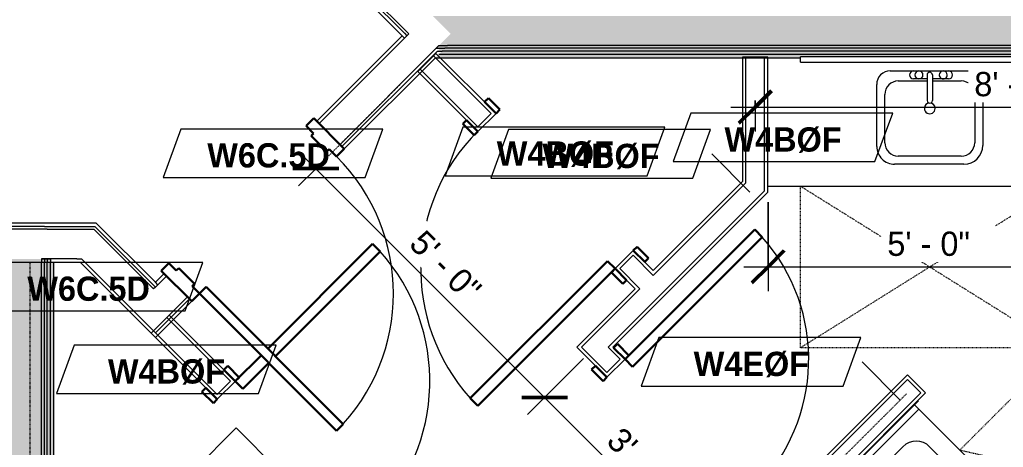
# Model space of a CAD drawing. Header units: inches. Extents: x -4010 to -1872, y 9846 to 12241.
# Drawn here: x -2515 to -2332.6, y 11606.3 to 11685.6 of the extents above; entities that cross this region are included whole.
import ezdxf

# ---------------------------------------------------------------- set-up
doc = ezdxf.new("R2010")
doc.units = ezdxf.units.IN
doc.header["$MEASUREMENT"] = 0
doc.linetypes.add('Dash', pattern=[0.25, 0.125, -0.125])
doc.linetypes.add('Dash 3_32_', pattern=[0.1875, 0.09375, -0.09375])
for name, color, linetype, lineweight in [('0-1', 7, 'Continuous', 5), ('0-3', 8, 'Continuous', 9), ('A-ANNO-DIMS', 211, 'Continuous', 9), ('A-ANNO-DIMS-48', 211, 'Continuous', 9), ('A-DETL-1', 90, 'Dash 3_32_', 18), ('A-DOOR-1', 7, 'Continuous', 9), ('A-DOOR-2', 10, 'Continuous', 30), ('A-DOOR-3', 31, 'Continuous', 9), ('A-DOOR-4', 31, 'Continuous', 30), ('A-DOOR-FRAM-2', 10, 'Continuous', 30), ('A-DOOR-FRAM-3', 31, 'Continuous', 30), ('A-GENM', 5, 'Continuous', 9), ('A-GENM-HDLN', 13, 'Dash', 9), ('A-WALL', 113, 'Continuous', 18), ('A-WALL-2', 250, 'Continuous', 18), ('A-WALL-3', 113, 'Continuous', 9), ('A-WALL-IDEN', 211, 'Continuous', 9), ('I-WALL-1', 21, 'Continuous', 18), ('I-WALL-2', 241, 'Continuous', 5), ('I-WALL-3', 7, 'Continuous', 9), ('I-WALL-4', 2, 'Continuous', 9), ('P-SANR-FIXT', 6, 'Continuous', 9), ('Q-CASE', 31, 'Continuous', 9)]:
    doc.layers.add(name, color=color, linetype=linetype, lineweight=lineweight)
doc.styles.add('Century Gothic', font='ufonts.com_century-gothic.ttf', dxfattribs={"height": 4.5})
doc.styles.add('Century Gothic_B', font='GOTHICB.TTF', dxfattribs={"height": 4.5})
doc.dimstyles.new('OD_1__HACK_2', dxfattribs={"dimscale": 12, "dimtxt": 4.698757, "dimasz": 0.5, "dimexe": 0.375, "dimexo": 0.25, "dimgap": 0.0625, "dimtad": 1, "dimdec": 4, "dimrnd": 0.0625, "dimzin": 3, "dimdsep": 46, "dimlunit": 4, "dimtxsty": 'Century Gothic', "dimblk1": 'OBLIQUE', "dimblk2": 'OBLIQUE', "dimsah": 1, "dimcen": 0.09, "dimdle": 0.375, "dimazin": 0, "dimtfac": 1, "dimtdec": 4, "dimtix": 1, "dimtmove": 0, "dimatfit": 3, "dimfxl": 1, "dimtvp": 1, "dimtfill": 1, "dimfrac": 2, "dimtolj": 1, "dimtzin": 0, "dimarcsym": 2})

# ---------------------------------------------------------------- blocks, each defined once
blk = doc.blocks.new('HOLLOW METAL - UNIT DOOR-2191978-UNITS PLANS - 3RD FLOOR')
at = {"layer": 'A-DOOR-1'}
blk.add_arc((18, 3.875), 36, 90, 180, dxfattribs=at)
at = {"layer": 'A-DOOR-2'}
for p, q in [((18, 39.875), (16.25, 39.875)), ((16.25, 39.875), (16.25, 3.875)), ((18, 3.875), (18, 39.875)), ((16.25, 3.875), (18, 3.875))]:
    blk.add_line(p, q, dxfattribs=at)
at = {"layer": 'A-DOOR-FRAM-2'}
for p, q in [((-18, 3.875), (-20, 3.875)), ((-20, 3.875), (-20, -4.125)), ((-18, 1.9375), (-18, 3.875)), ((18, 3.875), (18, 1.9375)), ((20, 3.875), (18, 3.875)), ((20, -4.125), (20, 3.875)), ((-17.375, 1.9375), (-18, 1.9375)), ((-17.375, -2.1875), (-17.375, 1.9375)), ((18, 1.9375), (17.375, 1.9375)), ((17.375, 1.9375), (17.375, -2.1875)), ((-18, -4.125), (-18, -2.1875)), ((-18, -2.1875), (-17.375, -2.1875)), ((17.375, -2.1875), (18, -2.1875)), ((18, -2.1875), (18, -4.125)), ((-20, -4.125), (-18, -4.125)), ((18, -4.125), (20, -4.125))]:
    blk.add_line(p, q, dxfattribs=at)
blk = doc.blocks.new('CTR - 1st Phase - Common Walls_rvt-1-UNITS PLANS - 3RD FLOOR')
at = {"layer": 'I-WALL-1'}
blk.add_hatch(color=256, dxfattribs=at).paths.add_polyline_path([(-2437.91, 11678.55), (-2370.22, 11678.55), (-2370.22, 11678.74), (-2322.22, 11678.74), (-2322.22, 11678.55), (-2076.17, 11678.55), (-2076.17, 11679.18), (-2437.28, 11679.18)], flags=0)
at = {"layer": 'I-WALL-2'}
for points in [[(-2435.66, 11680.8), (-2076.17, 11680.8), (-2076.17, 11686.3), (-2438.37, 11686.3), (-2435.06, 11682.99), (-2437.25, 11680.8)], [(-2436.16, 11680.3), (-2076.17, 11680.3), (-2076.17, 11680.8), (-2437.25, 11680.8), (-2437.75, 11680.3), (-2437.04, 11680.3)], [(-2436.66, 11679.8), (-2076.17, 11679.8), (-2076.17, 11680.3), (-2437.04, 11680.3), (-2437.54, 11679.8)], [(-2437.28, 11679.18), (-2076.17, 11679.18), (-2076.17, 11679.8), (-2436.66, 11679.8), (-2436.9, 11679.56)], [(-2510.94, 11255.64), (-2510.94, 11641.24), (-2516.44, 11641.24), (-2516.44, 11255.64)], [(-2510.94, 11255.64), (-2510.44, 11255.64), (-2510.44, 11641.24), (-2510.94, 11641.24), (-2510.94, 11268)], [(-2510.44, 11255.64), (-2509.94, 11255.64), (-2509.94, 11641.24), (-2510.44, 11641.24), (-2510.44, 11268)], [(-2509.94, 11255.64), (-2509.31, 11255.64), (-2509.31, 11641.24), (-2509.94, 11641.24), (-2509.94, 11268)], [(-2509.31, 11255.64), (-2508.69, 11255.64), (-2508.69, 11640.61), (-2509.31, 11640.61), (-2509.31, 11268)]]:
    blk.add_hatch(color=256, dxfattribs=at).paths.add_polyline_path(points, flags=0)
at = {"layer": 'A-WALL-2'}
for p, q in [((-2459.85, 11699.29), (-2443.64, 11683.08)), ((-2459.49, 11699.64), (-2443.28, 11683.43)), ((-2443.64, 11682.19), (-2459.49, 11666.34)), ((-2444.08, 11682.64), (-2443.64, 11682.19)), ((-2443.64, 11683.08), (-2443.19, 11682.64)), ((-2443.19, 11682.64), (-2443.64, 11682.19)), ((-2443.19, 11682.64), (-2443.64, 11682.19)), ((-2443.28, 11683.43), (-2442.84, 11682.99)), ((-2442.84, 11682.99), (-2443.19, 11682.64)), ((-2442.84, 11682.99), (-2443.19, 11682.64)), ((-2437.75, 11680.3), (-2455.6, 11662.45)), ((-2437.75, 11680.3), (-2437.25, 11680.8)), ((-2437.25, 11680.8), (-2437.75, 11680.3)), ((-2437.75, 11680.3), (-2437.04, 11680.3)), ((-2437.25, 11680.8), (-2435.66, 11680.8)), ((-2437.04, 11680.3), (-2436.16, 11680.3)), ((-2076.17, 11680.3), (-2436.16, 11680.3)), ((-2076.17, 11680.8), (-2435.66, 11680.8)), ((-2437.54, 11679.8), (-2455.25, 11662.09)), ((-2437.54, 11679.8), (-2436.66, 11679.8)), ((-2076.17, 11679.18), (-2437.28, 11679.18)), ((-2076.17, 11679.8), (-2436.66, 11679.8)), ((-2510.43, 11647.24), (-2644.75, 11647.24)), ((-2510.43, 11647.24), (-2501.77, 11647.24)), ((-2501.77, 11647.24), (-2501.06, 11647.24)), ((-2501.06, 11647.24), (-2490.27, 11636.44)), ((-2509.93, 11646.74), (-2644.75, 11646.74)), ((-2509.93, 11646.74), (-2509.05, 11646.74)), ((-2509.05, 11646.74), (-2501.27, 11646.74)), ((-2501.27, 11646.74), (-2490.62, 11636.09)), ((-2510.44, 11641.24), (-2510.94, 11641.24)), ((-2510.94, 11641.24), (-2510.44, 11641.24)), ((-2510.94, 11641.24), (-2510.94, 11640.61)), ((-2510.94, 11255.64), (-2510.94, 11640.61)), ((-2509.94, 11641.24), (-2510.44, 11641.24)), ((-2510.44, 11641.24), (-2509.94, 11641.24)), ((-2510.44, 11641.24), (-2510.44, 11640.61)), ((-2510.44, 11255.64), (-2510.44, 11640.61)), ((-2509.31, 11641.24), (-2509.94, 11641.24)), ((-2509.94, 11641.24), (-2509.31, 11641.24)), ((-2509.94, 11641.24), (-2509.94, 11640.61)), ((-2509.94, 11255.64), (-2509.94, 11640.61)), ((-2504.43, 11641.24), (-2509.31, 11641.24)), ((-2509.31, 11641.24), (-2509.31, 11640.61)), ((-2509.31, 11255.64), (-2509.31, 11640.61)), ((-2504.43, 11641.24), (-2503.55, 11641.24)), ((-2503.55, 11641.24), (-2494.51, 11632.2)), ((-2487.78, 11638.05), (-2489.39, 11636.44)), ((-2490.18, 11635.65), (-2490.62, 11636.09)), ((-2489.83, 11636), (-2490.27, 11636.44)), ((-2489.39, 11636.44), (-2489.83, 11636.89)), ((-2489.39, 11636.44), (-2489.83, 11636)), ((-2489.39, 11636.44), (-2489.83, 11636)), ((-2489.83, 11636), (-2490.18, 11635.65)), ((-2489.83, 11636), (-2490.18, 11635.65)), ((-2483.89, 11634.16), (-2490.18, 11627.87)), ((-2483.53, 11633.81), (-2489.83, 11627.52)), ((-2494.07, 11631.76), (-2494.51, 11632.2)), ((-2490.18, 11627.87), (-2494.07, 11631.76)), ((-2489.83, 11627.52), (-2490.18, 11627.87)), ((-2489.39, 11627.08), (-2489.83, 11627.52))]:
    blk.add_line(p, q, dxfattribs=at)
at = {"layer": 'I-WALL-3'}
for p, q in [((-2460.29, 11698.85), (-2444.08, 11682.64)), ((-2444.08, 11682.64), (-2459.93, 11666.78)), ((-2454.81, 11661.65), (-2437.91, 11678.55)), ((-2437.91, 11678.55), (-2370.22, 11678.55)), ((-2511.06, 11647.86), (-2644.75, 11647.86)), ((-2501.69, 11647.86), (-2511.06, 11647.86)), ((-2500.81, 11647.86), (-2501.69, 11647.86)), ((-2489.83, 11636.89), (-2500.81, 11647.86)), ((-2508.69, 11640.61), (-2503.81, 11640.61)), ((-2508.69, 11557.15), (-2508.69, 11640.61)), ((-2503.81, 11640.61), (-2494.95, 11631.76)), ((-2488.22, 11638.5), (-2489.83, 11636.89)), ((-2489.39, 11627.08), (-2483.09, 11633.37)), ((-2494.95, 11631.76), (-2489.83, 11626.63)), ((-2489.83, 11626.63), (-2489.39, 11627.08))]:
    blk.add_line(p, q, dxfattribs=at)
at = {"layer": '0-3', "rotation": 225.0000000000013}
blk.add_blockref('HOLLOW METAL - UNIT DOOR-2191978-UNITS PLANS - 3RD FLOOR', (-2471.69, 11650.25), dxfattribs=at)
blk = doc.blocks.new('SWING - SINGLE - FLUSH - 2-10 x 6-8 - PRIVACY-3928450-UNITS PLANS - 3RD FLOOR')
at = {"layer": 'A-DOOR-3'}
blk.add_arc((17, -2.37), 34.07, 180, 266.6343, dxfattribs=at)
at = {"layer": 'A-DOOR-4'}
for p, q in [((15, -2.37), (15, -36.38)), ((17, -2.37), (15, -2.37)), ((17, -2.37), (17, -36.38)), ((17, -36.38), (15, -36.38))]:
    blk.add_line(p, q, dxfattribs=at)
at = {"layer": 'A-DOOR-FRAM-3'}
for p, q in [((-20, 2.38), (-20, 3.38)), ((-20, 3.38), (-17, 3.38)), ((-17, 2.38), (-20, 2.38)), ((-17, 3.38), (-17, 2.38)), ((17, 2.38), (17, 3.38)), ((17, 3.38), (20, 3.38)), ((20, 2.38), (17, 2.38)), ((20, 3.38), (20, 2.38)), ((-20, -2.37), (-17, -2.37)), ((-20, -3.37), (-20, -2.37)), ((-17, -3.37), (-20, -3.37)), ((-17, -2.37), (-17, -3.37)), ((17, -2.37), (20, -2.37)), ((17, -3.37), (17, -2.37)), ((20, -3.37), (17, -3.37)), ((20, -2.37), (20, -3.37))]:
    blk.add_line(p, q, dxfattribs=at)
blk = doc.blocks.new('M_Sink Vanity-Square - 500 x 440mm-1372835-UNITS PLANS - 3RD FLOOR')
at = {"layer": 'P-SANR-FIXT'}
for p, q in [((-5.72, 10.23), (7.14, 10.23)), ((-5.22, 8.73), (6.46, 8.73)), ((-9.22, -4.59), (-9.22, 6.73)), ((-7.72, -2.72), (-7.72, 6.23)), ((8.96, 6.23), (8.96, -2.72)), ((10.46, 6.91), (10.46, -4.59)), ((0.12, -6.33), (0.12, -1.59)), ((1.12, -6.33), (1.12, -1.59)), ((0.12, -5.22), (-5.22, -5.22)), ((6.46, -5.22), (1.12, -5.22)), ((7.96, -7.09), (-6.72, -7.09)), ((-2.88, -5.59), (0.12, -5.59)), ((3.62, -7.09), (-2.88, -7.09)), ((1.12, -5.59), (3.62, -5.59))]:
    blk.add_line(p, q, dxfattribs=at)
for centre, radius, start, end in [((-5.72, 6.73), 3.5, 90, 180), ((7.14, 6.91), 3.32, 360, 90), ((-5.22, 6.23), 2.5, 90, 180), ((6.46, 6.23), 2.5, 360, 90), ((0.62, -0.13), 1, 360, 180), ((0.62, -0.13), 1, 180, 0), ((0.62, -1.59), 0.5, 360, 180), ((-5.22, -2.72), 2.5, 180, 270), ((6.46, -2.72), 2.5, 270, 360), ((-6.72, -4.59), 2.5, 180, 270), ((7.96, -4.59), 2.5, 270, 0), ((-2.88, -6.34), 0.75, 90, 270), ((-1.88, -6.34), 0.75, 360, 180), ((-1.88, -6.34), 0.75, 180, 0), ((0.62, -6.33), 0.5, 180, 0), ((2.62, -6.34), 0.75, 0, 180), ((2.62, -6.34), 0.75, 180, 0), ((3.62, -6.34), 0.75, 270, 90)]:
    blk.add_arc(centre, radius, start, end, dxfattribs=at)
blk = doc.blocks.new('Bath Vanity - Bath Vanity 60_-V56-UNITS PLANS - 3RD FLOOR')
at = {"layer": 'Q-CASE'}
for p, q in [((30.74, 24), (-29.26, 24)), ((-29.26, 24), (-29.26, 0.19))]:
    blk.add_line(p, q, dxfattribs=at)
blk = doc.blocks.new('BATHROOM MIRROR - BATHROOM MIRROR 48_-3124766-UNITS PLANS - 3RD FLOOR')
at = {"layer": 'Q-CASE'}
for p, q in [((24.74, 24), (-23.26, 24)), ((-23.26, 23), (-23.26, 24)), ((24.74, 24), (24.74, 23)), ((-23.26, 23), (24.74, 23))]:
    blk.add_line(p, q, dxfattribs=at)
blk = doc.blocks.new('CTS6032CP - CTS6032CP-3806650-UNITS PLANS - 3RD FLOOR')
at = {"layer": 'P-SANR-FIXT'}
for p, q in [((0.12, 33), (0, 33)), ((0, 0), (0, 33)), ((0.12, 0.12), (0.12, 33)), ((60, 33), (59.88, 33)), ((59.88, 33), (59.88, 0.12)), ((60, 33), (60, 0)), ((0.12, 32), (1.25, 32)), ((58.75, 32), (1.25, 32)), ((1.25, 4.25), (1.25, 32)), ((58.75, 32), (59.88, 32)), ((58.75, 32), (58.75, 4.31)), ((7.6, 28.46), (53.48, 28.46)), ((52.5, 26), (13.5, 26)), ((4.1, 7.77), (4.1, 24.96)), ((56.98, 24.96), (56.98, 7.77)), ((10, 22.5), (10, 8.75)), ((56, 8.75), (56, 22.5)), ((4.31, 4.25), (1.25, 8.02)), ((58.75, 7.23), (55.94, 4.25)), ((4.25, 1.25), (1.25, 4.25)), ((22.5, 4.25), (4.31, 4.25)), ((53.48, 4.27), (7.6, 4.27)), ((13.5, 5.25), (52.5, 5.25)), ((22.5, 1.25), (22.5, 4.25)), ((37.5, 4.25), (37.5, 1.25)), ((55.94, 4.25), (37.5, 4.25)), ((58.75, 4.31), (55.69, 1.25)), ((37.5, 3.25), (22.5, 3.25)), ((22.5, 2.25), (37.5, 2.25)), ((60, 0), (0, 0)), ((59.88, 0.12), (0.12, 0.12)), ((55.69, 1.25), (4.25, 1.25))]:
    blk.add_line(p, q, dxfattribs=at)
for centre, radius, start, end in [((7.6, 24.96), 3.5, 90, 180), ((53.48, 24.96), 3.5, 360, 90), ((13.5, 22.5), 3.5, 90, 180), ((52.5, 22.5), 3.5, 360, 90), ((52, 16.25), 1.63, 0, 180), ((52, 16.25), 1.63, 180, 360), ((7.6, 7.77), 3.5, 180, 270), ((13.5, 8.75), 3.5, 180, 270), ((52.5, 8.75), 3.5, 270, 0), ((53.48, 7.77), 3.5, 270, 0)]:
    blk.add_arc(centre, radius, start, end, dxfattribs=at)
blk = doc.blocks.new('ADA Clearances - 30_x48_-V58-UNITS PLANS - 3RD FLOOR')
at = {"layer": 'A-GENM-HDLN'}
for p, q in [((-15, 24), (15, -24)), ((-15, 24), (15, 24)), ((15, 24), (-14.92, -23.87)), ((15, 24), (15, -24)), ((15, -24), (-14, -24))]:
    blk.add_line(p, q, dxfattribs=at)
blk = doc.blocks.new('SWING - SINGLE - FLUSH - 3-0 x 6-8 - PASSAGE-3937331-UNITS PLANS - 3RD FLOOR')
at = {"layer": 'A-DOOR-3'}
blk.add_arc((18, -2.37), 36.07, 180, 266.8211, dxfattribs=at)
at = {"layer": 'A-DOOR-4'}
for p, q in [((16, -2.37), (16, -38.39)), ((18, -2.37), (16, -2.37)), ((18, -2.37), (18, -38.39)), ((18, -38.39), (16, -38.39))]:
    blk.add_line(p, q, dxfattribs=at)
at = {"layer": 'A-DOOR-FRAM-3'}
for p, q in [((-21, 2.38), (-21, 3.38)), ((-21, 3.38), (-18, 3.38)), ((-18, 2.38), (-21, 2.38)), ((-18, 3.38), (-18, 2.38)), ((18, 2.38), (18, 3.38)), ((18, 3.38), (21, 3.38)), ((21, 2.38), (18, 2.38)), ((21, 3.38), (21, 2.38)), ((-21, -2.37), (-18, -2.37)), ((-21, -3.37), (-21, -2.37)), ((-18, -3.37), (-21, -3.37)), ((-18, -2.37), (-18, -3.37)), ((18, -2.37), (21, -2.37)), ((18, -3.37), (18, -2.37)), ((21, -3.37), (18, -3.37)), ((21, -2.37), (21, -3.37))]:
    blk.add_line(p, q, dxfattribs=at)
blk = doc.blocks.new('SWING - SINGLE - FLUSH - 3-0 x 6-8 - PASSAGE-3208263-UNITS PLANS - 3RD FLOOR')
at = {"layer": 'A-DOOR-3'}
blk.add_arc((18, -2.37), 36.07, 180, 266.8211, dxfattribs=at)
at = {"layer": 'A-DOOR-4'}
for p, q in [((16, -2.37), (16, -9.15)), ((18, -2.37), (16, -2.37)), ((18, -2.37), (18, -9.15)), ((16, -10.9), (16, -38.39)), ((18, -10.9), (18, -38.39)), ((18, -38.39), (16, -38.39))]:
    blk.add_line(p, q, dxfattribs=at)
at = {"layer": 'A-DOOR-FRAM-3'}
for p, q in [((-21, 2.38), (-21, 3.38)), ((-21, 3.38), (-18, 3.38)), ((-18, 2.38), (-21, 2.38)), ((-18, 3.38), (-18, 2.38)), ((18, 2.38), (18, 3.38)), ((18, 3.38), (21, 3.38)), ((21, 2.38), (18, 2.38)), ((21, 3.38), (21, 2.38)), ((-21, -2.37), (-18, -2.37)), ((-21, -3.37), (-21, -2.37)), ((-18, -3.37), (-21, -3.37)), ((-18, -2.37), (-18, -3.37)), ((18, -2.37), (21, -2.37)), ((18, -3.37), (18, -2.37)), ((21, -3.37), (18, -3.37)), ((21, -2.37), (21, -3.37))]:
    blk.add_line(p, q, dxfattribs=at)
blk = doc.blocks.new('Stacked Washer and Dryer - 26_x25_ - Private-1352637-UNITS PLANS - 3RD FLOOR')
at = {"layer": 'P-SANR-FIXT'}
for p, q in [((0, 13.625), (32.4375, 13.625)), ((0, 13.625), (0, -13.625)), ((23.34375, 13.625), (23.34375, -13.625)), ((32.4375, 13.625), (32.4375, -13.625)), ((23.34375, 8.75), (28.53125, 8.75)), ((28.53125, 8.75), (28.53125, -8.75)), ((28.53125, -8.75), (23.34375, -8.75)), ((32.4375, -13.625), (0, -13.625))]:
    blk.add_line(p, q, dxfattribs=at)
blk = doc.blocks.new('ADA Clearances - 30_x48_-V83-UNITS PLANS - 3RD FLOOR')
at = {"layer": 'A-GENM-HDLN'}
for p, q in [((15, 24), (-15, -24)), ((-15, 24), (15, -24)), ((-15, -24), (-15, 24)), ((-15, 24), (15, 24)), ((15, -24), (-15, -24))]:
    blk.add_line(p, q, dxfattribs=at)
blk = doc.blocks.new('DIMBLOCK33-UNITS PLANS - 3RD FLOOR')
at = {"layer": 'A-ANNO-DIMS-48'}
for p, q in [((-2410.45, 11622.74), (-2420.84, 11612.36)), ((-2417.66, 11615.54), (-2410.45, 11622.74)), ((-2384.42, 11582.31), (-2417.66, 11615.54)), ((-2374.04, 11592.7), (-2387.61, 11579.13)), ((-2384.42, 11582.31), (-2374.04, 11592.7))]:
    blk.add_line(p, q, dxfattribs=at)
at = {"layer": 'A-ANNO-DIMS-48', "lineweight": 50}
for p, q in [((-2417.66, 11615.54), (-2421.9, 11615.54)), ((-2417.66, 11615.54), (-2413.41, 11615.54)), ((-2384.42, 11582.31), (-2388.67, 11582.31)), ((-2384.42, 11582.31), (-2380.18, 11582.31))]:
    blk.add_line(p, q, dxfattribs=at)
at = {"layer": 'A-ANNO-DIMS-48', "color": 0, "insert": (-2403.23, 11610.34), "char_height": 4.5, "width": 23.091, "attachment_point": 1, "rotation": 315, "line_spacing_factor": 0.984502, "style": 'Century Gothic', "bg_fill": 3, "box_fill_scale": 1.25, "bg_fill_color": 256, "bg_fill_true_color": 13158600, "bg_fill_transparency": 0}
blk.add_mtext('3\' - 11"', dxfattribs=at)
blk = doc.blocks.new('_Oblique')
at = {"color": 0, "linetype": 'ByBlock', "lineweight": -2}
blk.add_line((-0.5, -0.5), (0.5, 0.5), dxfattribs=at)
blk = doc.blocks.new('DIMBLOCK34-UNITS PLANS - 3RD FLOOR')
at = {"layer": 'A-ANNO-DIMS-48'}
for p, q in [((-2417.66, 11615.54), (-2463.27, 11661.15)), ((-2460.03, 11658.02), (-2463.27, 11654.79)), ((-2460.08, 11657.97), (-2460.03, 11658.02)), ((-2410.45, 11622.74), (-2420.84, 11612.36)), ((-2417.66, 11615.54), (-2410.45, 11622.74))]:
    blk.add_line(p, q, dxfattribs=at)
at = {"layer": 'A-ANNO-DIMS-48', "lineweight": 50}
for p, q in [((-2460.08, 11657.97), (-2464.33, 11657.97)), ((-2460.08, 11657.97), (-2455.84, 11657.97)), ((-2417.66, 11615.54), (-2421.9, 11615.54)), ((-2417.66, 11615.54), (-2413.41, 11615.54))]:
    blk.add_line(p, q, dxfattribs=at)
at = {"layer": 'A-ANNO-DIMS-48', "color": 0, "insert": (-2439.83, 11646.93), "char_height": 4.5, "width": 18.8845, "attachment_point": 1, "rotation": 315, "line_spacing_factor": 0.984502, "style": 'Century Gothic', "bg_fill": 3, "box_fill_scale": 1.25, "bg_fill_color": 256, "bg_fill_true_color": 13158600, "bg_fill_transparency": 0}
blk.add_mtext('5\' - 0"', dxfattribs=at)
blk = doc.blocks.new('DIMBLOCK35-UNITS PLANS - 3RD FLOOR')
at = {"layer": 'A-ANNO-DIMS-48', "lineweight": 50}
for p, q in [((-2378.6, 11669.39), (-2375.6, 11672.39)), ((-2281.6, 11669.39), (-2278.6, 11672.39)), ((-2378.6, 11669.39), (-2381.6, 11666.39)), ((-2281.6, 11669.39), (-2284.6, 11666.39))]:
    blk.add_line(p, q, dxfattribs=at)
at = {"layer": 'A-ANNO-DIMS-48'}
for p, q in [((-2383.1, 11669.39), (-2281.6, 11669.39)), ((-2378.6, 11670.63), (-2378.6, 11664.89)), ((-2378.6, 11669.39), (-2378.6, 11670.63)), ((-2281.6, 11670.63), (-2281.6, 11664.89)), ((-2281.6, 11669.39), (-2281.6, 11670.63))]:
    blk.add_line(p, q, dxfattribs=at)
at = {"layer": 'A-ANNO-DIMS-48', "color": 0, "insert": (-2337.96, 11675.91), "char_height": 4.5, "width": 18.8845, "attachment_point": 1, "line_spacing_factor": 0.984502, "style": 'Century Gothic', "bg_fill": 3, "box_fill_scale": 1.25, "bg_fill_color": 256, "bg_fill_true_color": 13158600, "bg_fill_transparency": 0}
blk.add_mtext('8\' - 1"', dxfattribs=at)
blk = doc.blocks.new('DIMBLOCK68-UNITS PLANS - 3RD FLOOR')
at = {"layer": 'A-ANNO-DIMS-48'}
for p, q in [((-2376.22, 11651.74), (-2376.22, 11635.27)), ((-2376.22, 11639.77), (-2376.22, 11651.74)), ((-2316.22, 11651.74), (-2316.22, 11635.27)), ((-2316.22, 11639.77), (-2316.22, 11651.74)), ((-2380.72, 11639.77), (-2311.72, 11639.77))]:
    blk.add_line(p, q, dxfattribs=at)
at = {"layer": 'A-ANNO-DIMS-48', "lineweight": 50}
for p, q in [((-2376.22, 11639.77), (-2373.22, 11642.77)), ((-2316.22, 11639.77), (-2313.22, 11642.77)), ((-2376.22, 11639.77), (-2379.22, 11636.77)), ((-2316.22, 11639.77), (-2319.22, 11636.77))]:
    blk.add_line(p, q, dxfattribs=at)
at = {"layer": 'A-ANNO-DIMS-48', "color": 0, "insert": (-2354.09, 11646.29), "char_height": 4.5, "width": 18.8845, "attachment_point": 1, "line_spacing_factor": 0.984502, "style": 'Century Gothic', "bg_fill": 3, "box_fill_scale": 1.25, "bg_fill_color": 256, "bg_fill_true_color": 13158600, "bg_fill_transparency": 0}
blk.add_mtext('5\' - 0"', dxfattribs=at)
blk = doc.blocks.new('Wall Tag - Arch Wall-3956453-UNITS PLANS - 3RD FLOOR')
at = {"layer": 'A-WALL-IDEN'}
for p, q in [((-0.3561, 0.0937), (-0.4244, -0.0937)), ((0.4244, 0.0937), (-0.3561, 0.0937)), ((0.3561, -0.0937), (0.4244, 0.0937)), ((-0.4244, -0.0937), (0.3561, -0.0937))]:
    blk.add_line(p, q, dxfattribs=at)

msp = doc.modelspace()

# ---------------------------------------------------------------- linework, layer by layer
at = {"layer": 'A-DETL-1'}
for p, q in [((-2444.51464, 11673.53722), (-2457.91237, 11660.13948)), ((-2513.12374, 11640.61899), (-2513.12374, 11286.61899)), ((-2350.51592, 11616.21508), (-2371.91464, 11594.81636))]:
    msp.add_line(p, q, dxfattribs=at)
at = {"layer": 'A-WALL'}
for p, q in [((-2427.55135, 11668.23054), (-2438.24439, 11678.92358)), ((-2380.34569, 11655.32823), (-2380.34569, 11678.66386)), ((-2376.84569, 11653.87848), (-2376.84569, 11678.66386)), ((-2440.71927, 11676.44871), (-2430.02622, 11665.75566)), ((-2430.02622, 11665.75566), (-2427.55135, 11668.23054)), ((-2380.34569, 11655.32823), (-2397.49736, 11638.17655)), ((-2376.84569, 11653.87848), (-2405.85861, 11624.86556)), ((-2401.21162, 11641.89081), (-2403.68649, 11639.41593)), ((-2397.49736, 11638.17655), (-2401.21162, 11641.89081)), ((-2403.68649, 11639.41593), (-2399.97224, 11635.70168)), ((-2399.97224, 11635.70168), (-2410.80836, 11624.86556)), ((-2487.70622, 11630.34563), (-2478.20622, 11620.84563)), ((-2490.1811, 11627.87076), (-2480.6811, 11618.37076)), ((-2406.09479, 11620.15199), (-2410.80836, 11624.86556)), ((-2403.61992, 11622.62686), (-2405.85861, 11624.86556)), ((-2406.09479, 11620.15199), (-2403.61992, 11622.62686)), ((-2475.8974, 11618.53681), (-2478.20622, 11620.84563)), ((-2480.6811, 11618.37076), (-2478.37228, 11616.06194)), ((-2478.37228, 11616.06194), (-2475.8974, 11618.53681)), ((-2375.09947, 11594.10641), (-2350.35073, 11618.85515)), ((-2347.87586, 11616.38027), (-2350.35073, 11618.85515)), ((-2372.62459, 11591.63154), (-2347.87586, 11616.38027))]:
    msp.add_line(p, q, dxfattribs=at)
at = {"layer": 'A-WALL-3'}
for p, q in [((-2437.80245, 11679.36552), (-2441.16121, 11676.00676)), ((-2426.66746, 11668.23054), (-2437.80245, 11679.36552)), ((-2380.97069, 11678.66386), (-2380.97069, 11655.58711)), ((-2376.22069, 11678.66386), (-2380.97069, 11678.66386)), ((-2376.22069, 11653.6196), (-2376.22069, 11678.66386)), ((-2441.16121, 11676.00676), (-2430.02622, 11664.87178)), ((-2430.02622, 11664.87178), (-2426.66746, 11668.23054)), ((-2380.97069, 11655.58711), (-2397.49736, 11639.06043)), ((-2404.97473, 11624.86556), (-2376.22069, 11653.6196)), ((-2401.21162, 11642.77469), (-2404.57038, 11639.41593)), ((-2397.49736, 11639.06043), (-2401.21162, 11642.77469)), ((-2404.57038, 11639.41593), (-2400.85612, 11635.70168)), ((-2400.85612, 11635.70168), (-2411.69224, 11624.86556)), ((-2487.26428, 11630.78757), (-2490.62304, 11627.42882)), ((-2477.76428, 11621.28757), (-2487.26428, 11630.78757)), ((-2490.62304, 11627.42882), (-2481.12304, 11617.92882)), ((-2411.69224, 11624.86556), (-2406.09479, 11619.2681)), ((-2402.73604, 11622.62686), (-2404.97473, 11624.86556)), ((-2406.09479, 11619.2681), (-2402.73604, 11622.62686)), ((-2475.01352, 11618.53681), (-2477.76428, 11621.28757)), ((-2481.12304, 11617.92882), (-2478.37228, 11615.17806)), ((-2478.37228, 11615.17806), (-2475.01352, 11618.53681))]:
    msp.add_line(p, q, dxfattribs=at)
at = {"layer": 'A-WALL-IDEN'}
msp.add_line((-2351.68385, 11615.04716), (-2358.76212, 11622.12543), dxfattribs=at)
at = {"layer": 'I-WALL-4'}
for p, q in [((-2350.35073, 11619.73903), (-2375.09947, 11594.99029)), ((-2346.99197, 11616.38027), (-2350.35073, 11619.73903)), ((-2348.40619, 11614.96606), (-2346.99197, 11616.38027))]:
    msp.add_line(p, q, dxfattribs=at)

# ---------------------------------------------------------------- block references
at = {"layer": '0-1'}
msp.add_blockref('CTR - 1st Phase - Common Walls_rvt-1-UNITS PLANS - 3RD FLOOR', (0, 0), dxfattribs=at)
at = {"layer": 'A-DOOR-3'}
for name, p, rotation in [('SWING - SINGLE - FLUSH - 3-0 x 6-8 - PASSAGE-3937331-UNITS PLANS - 3RD FLOOR', (-2415.61892, 11653.82323), 314.9999999999333), ('SWING - SINGLE - FLUSH - 2-10 x 6-8 - PRIVACY-3928450-UNITS PLANS - 3RD FLOOR', (-2392.3946, 11608.92667), 134.9999999999333), ('SWING - SINGLE - FLUSH - 3-0 x 6-8 - PASSAGE-3208263-UNITS PLANS - 3RD FLOOR', (-2463.96497, 11604.12951), 134.999999999973)]:
    msp.add_blockref(name, p, dxfattribs=dict(at, rotation=rotation))
at = {"layer": 'A-GENM'}
for name, p, rotation in [('ADA Clearances - 30_x48_-V83-UNITS PLANS - 3RD FLOOR', (-2346.22069, 11639.7394), 89.9999999998232), ('ADA Clearances - 30_x48_-V58-UNITS PLANS - 3RD FLOOR', (-2313.05085, 11599.40971), 44.99999999991158)]:
    msp.add_blockref(name, p, dxfattribs=dict(at, rotation=rotation))
at = {"layer": 'A-WALL-IDEN', "xscale": 47.99999999999997, "yscale": 47.99999999999997, "zscale": 47.99999999999997}
for p in [(-2501.39469, 11636.07628), (-2487.81901, 11620.73284)]:
    msp.add_blockref('Wall Tag - Arch Wall-3956453-UNITS PLANS - 3RD FLOOR', p, dxfattribs=at)
at = {"layer": 'P-SANR-FIXT'}
for name, p, rotation in [('M_Sink Vanity-Square - 500 x 440mm-1372835-UNITS PLANS - 3RD FLOOR', (-2345.603, 11669.02206), 180), ('CTS6032CP - CTS6032CP-3806650-UNITS PLANS - 3RD FLOOR', (-2371.74071, 11591.63154), 314.9999999997807), ('Stacked Washer and Dryer - 26_x25_ - Private-1352637-UNITS PLANS - 3RD FLOOR', (-2488.17932, 11577.29085), 45.00000000003337)]:
    msp.add_blockref(name, p, dxfattribs=dict(at, rotation=rotation))
at = {"layer": 'Q-CASE', "rotation": 180}
msp.add_blockref('Bath Vanity - Bath Vanity 60_-V56-UNITS PLANS - 3RD FLOOR', (-2345.48298, 11678.7394), dxfattribs=at)
at = {"layer": 'Q-CASE'}
msp.add_blockref('BATHROOM MIRROR - BATHROOM MIRROR 48_-3124766-UNITS PLANS - 3RD FLOOR', (-2346.95839, 11654.7394), dxfattribs=at)

# ---------------------------------------------------------------- texts
at = {"layer": 'A-WALL-IDEN', "char_height": 4.5, "attachment_point": 1, "style": 'Century Gothic_B'}
for s, insert, width in [('W6C.5D', (-2513.59809, 11637.94758), 29.391), ('W4BØF', (-2498.64289, 11622.60414), 26.058)]:
    msp.add_mtext(s, dxfattribs=dict(at, insert=insert, width=width))

# ---------------------------------------------------------------- next in the draw order: dimensions: what is measured, and where the dimension line sits
at = {"layer": 'A-ANNO-DIMS'}
for base, p1, p2, override, picture, middle in [((-2281.59569, 11669.39088), (-2378.59569, 11673.63352), (-2281.59569, 11673.63352), {"dimpost": '<>', "dimfxl": 97}, 'DIMBLOCK35-UNITS PLANS - 3RD FLOOR', (-2330.09569, 11672.50407)), ((-2316.22069, 11639.76871), (-2376.22069, 11654.7394), (-2316.22069, 11654.7394), {"dimpost": '<>', "dimfxl": 60}, 'DIMBLOCK68-UNITS PLANS - 3RD FLOOR', (-2346.22069, 11642.8819))]:
    dim = msp.add_linear_dim(base=base, p1=p1, p2=p2, dimstyle='OD_1__HACK_2', override=override, dxfattribs=at)
    dim.commit()
    dim.dimension.update_dxf_attribs({"geometry": picture, "text_midpoint": middle})
dim = msp.add_linear_dim(base=(-2417.65735, 11615.54169), p1=(-2371.91464, 11594.81636), p2=(-2408.33349, 11624.86556), angle=315, dimstyle='OD_1__HACK_2', override={"dimpost": '<>', "dimfxl": 47.215318}, dxfattribs=at)
dim.commit()
dim.dimension.update_dxf_attribs({"geometry": 'DIMBLOCK33-UNITS PLANS - 3RD FLOOR', "text_midpoint": (-2398.83898, 11601.12604)})

# ---------------------------------------------------------------- next in the draw order: linework, layer by layer
at = {"layer": 'A-WALL-IDEN'}
msp.add_line((-2379.5664, 11653.63264), (-2386.64467, 11660.71091), dxfattribs=at)

# ---------------------------------------------------------------- next in the draw order: block references
at = {"layer": 'A-WALL-IDEN', "xscale": 47.99999999999997, "yscale": 47.99999999999997, "zscale": 47.99999999999997}
for p in [(-2373.46866, 11663.76673), (-2379.35968, 11622.12543)]:
    msp.add_blockref('Wall Tag - Arch Wall-3956453-UNITS PLANS - 3RD FLOOR', p, dxfattribs=at)

# ---------------------------------------------------------------- next in the draw order: texts
at = {"layer": 'A-WALL-IDEN', "char_height": 4.5, "attachment_point": 1, "style": 'Century Gothic_B'}
for s, insert, width in [('W4BØF', (-2384.29254, 11665.63803), 26.058), ('W4EØF', (-2390.00403, 11623.99673), 25.6035)]:
    msp.add_mtext(s, dxfattribs=dict(at, insert=insert, width=width))

# ---------------------------------------------------------------- next in the draw order: dimensions: what is measured, and where the dimension line sits
at = {"layer": 'A-ANNO-DIMS'}
dim = msp.add_linear_dim(base=(-2460.08375, 11657.9681), p1=(-2408.33349, 11624.86556), p2=(-2457.91237, 11660.13948), angle=315, dimstyle='OD_1__HACK_2', override={"dimpost": '<>', "dimfxl": 60.846659}, dxfattribs=at)
dim.commit()
dim.dimension.update_dxf_attribs({"geometry": 'DIMBLOCK34-UNITS PLANS - 3RD FLOOR', "text_midpoint": (-2436.66919, 11638.95625)})

# ---------------------------------------------------------------- next in the draw order: block references
at = {"layer": 'A-WALL-IDEN', "xscale": 47.99999999999997, "yscale": 47.99999999999997, "zscale": 47.99999999999997}
for p in [(-2468.0149, 11660.8232), (-2415.70393, 11661.15895), (-2407.24223, 11660.71091)]:
    msp.add_blockref('Wall Tag - Arch Wall-3956453-UNITS PLANS - 3RD FLOOR', p, dxfattribs=at)

# ---------------------------------------------------------------- next in the draw order: texts
at = {"layer": 'A-WALL-IDEN', "char_height": 4.5, "attachment_point": 1, "style": 'Century Gothic_B'}
for s, insert, width in [('W6C.5D', (-2480.21831, 11662.6945), 29.391), ('W4BØF', (-2426.52781, 11663.03025), 26.058), ('W4BØF', (-2418.06611, 11662.58221), 26.058)]:
    msp.add_mtext(s, dxfattribs=dict(at, insert=insert, width=width))

doc.saveas('drawing.dxf')
